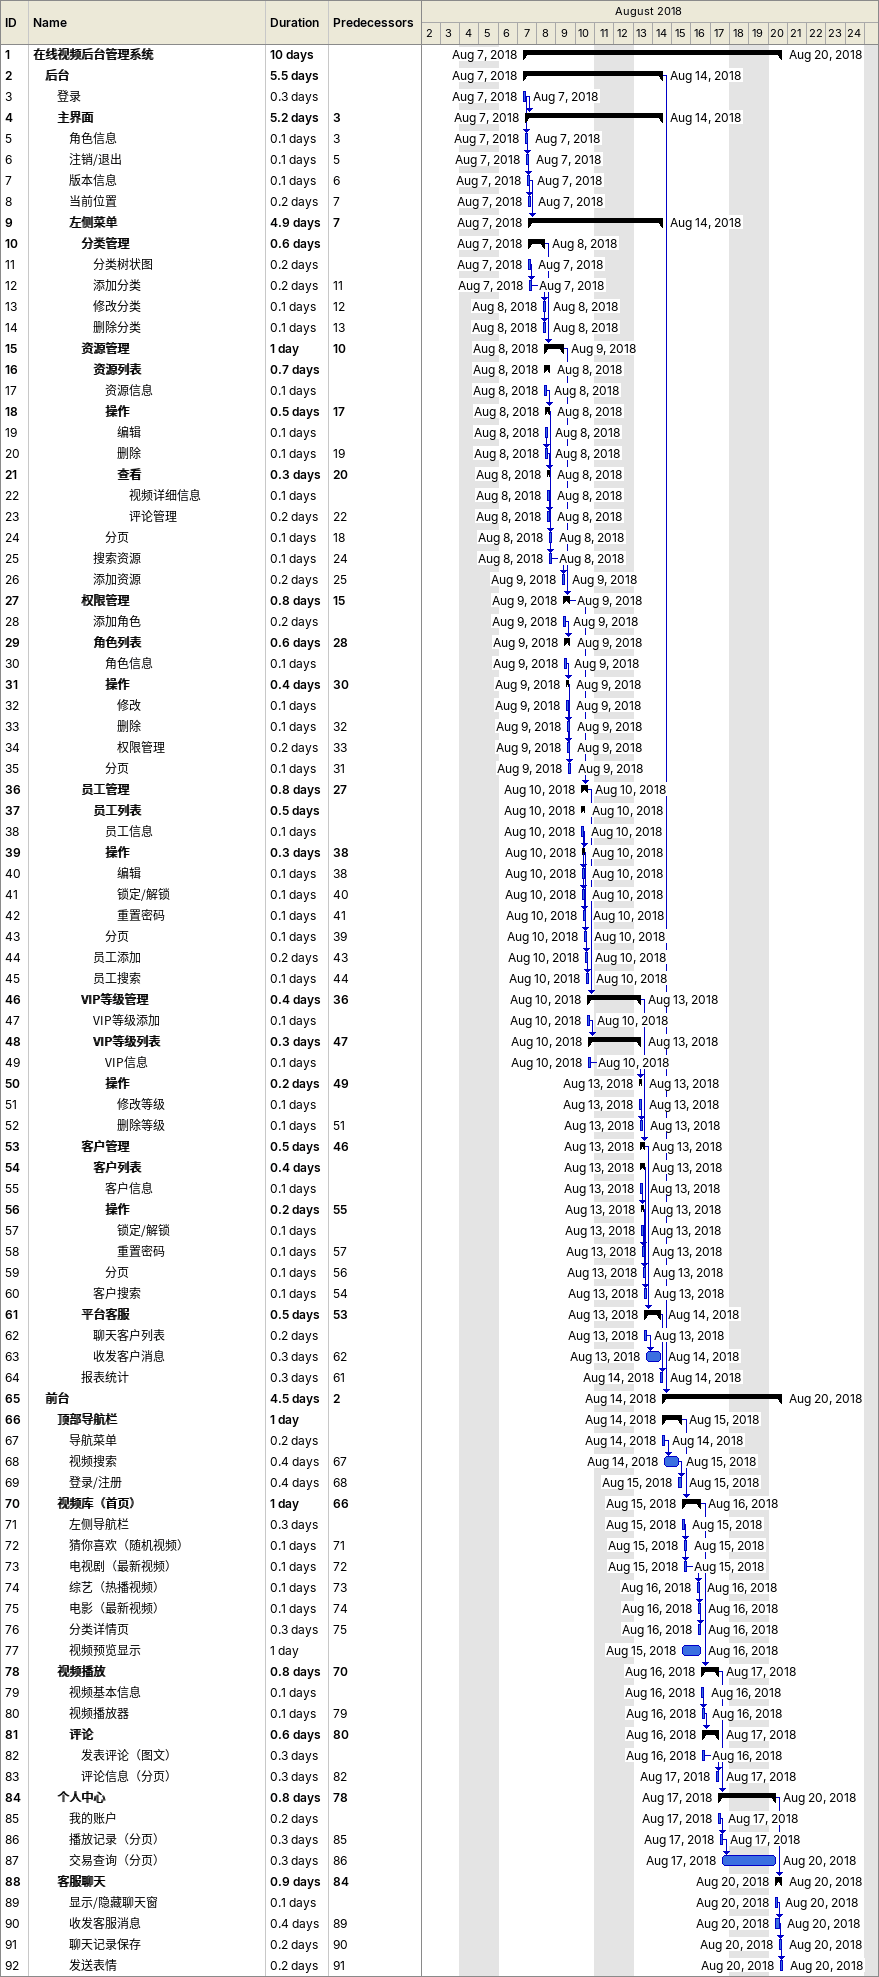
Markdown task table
| ID | Level | Task | Duration | Start | Finish | Predecessors |
|---|---|---|---|---|---|---|
| 1 | 1 | **在线视频后台管理系统** | 10d | 2018-08-07 | 2018-08-20 |  |
| 2 | 2 | **后台** | 5.5d | 2018-08-07 | 2018-08-14 |  |
| 3 | 3 | 登录 | 0.3d | 2018-08-07 | 2018-08-07 |  |
| 4 | 3 | **主界面** | 5.2d | 2018-08-07 | 2018-08-14 | 3 |
| 5 | 4 | 角色信息 | 0.1d | 2018-08-07 | 2018-08-07 | 3 |
| 6 | 4 | 注销/退出 | 0.1d | 2018-08-07 | 2018-08-07 | 5 |
| 7 | 4 | 版本信息 | 0.1d | 2018-08-07 | 2018-08-07 | 6 |
| 8 | 4 | 当前位置 | 0.2d | 2018-08-07 | 2018-08-07 | 7 |
| 9 | 4 | **左侧菜单** | 4.9d | 2018-08-07 | 2018-08-14 | 7 |
| 10 | 5 | **分类管理** | 0.6d | 2018-08-07 | 2018-08-08 |  |
| 11 | 6 | 分类树状图 | 0.2d | 2018-08-07 | 2018-08-07 |  |
| 12 | 6 | 添加分类 | 0.2d | 2018-08-07 | 2018-08-07 | 11 |
| 13 | 6 | 修改分类 | 0.1d | 2018-08-08 | 2018-08-08 | 12 |
| 14 | 6 | 删除分类 | 0.1d | 2018-08-08 | 2018-08-08 | 13 |
| 15 | 5 | **资源管理** | 1d | 2018-08-08 | 2018-08-09 | 10 |
| 16 | 6 | **资源列表** | 0.7d | 2018-08-08 | 2018-08-08 |  |
| 17 | 7 | 资源信息 | 0.1d | 2018-08-08 | 2018-08-08 |  |
| 18 | 7 | **操作** | 0.5d | 2018-08-08 | 2018-08-08 | 17 |
| 19 | 8 | 编辑 | 0.1d | 2018-08-08 | 2018-08-08 |  |
| 20 | 8 | 删除 | 0.1d | 2018-08-08 | 2018-08-08 | 19 |
| 21 | 8 | **查看** | 0.3d | 2018-08-08 | 2018-08-08 | 20 |
| 22 | 9 | 视频详细信息 | 0.1d | 2018-08-08 | 2018-08-08 |  |
| 23 | 9 | 评论管理 | 0.2d | 2018-08-08 | 2018-08-08 | 22 |
| 24 | 7 | 分页 | 0.1d | 2018-08-08 | 2018-08-08 | 18 |
| 25 | 6 | 搜索资源 | 0.1d | 2018-08-08 | 2018-08-08 | 24 |
| 26 | 6 | 添加资源 | 0.2d | 2018-08-09 | 2018-08-09 | 25 |
| 27 | 5 | **权限管理** | 0.8d | 2018-08-09 | 2018-08-09 | 15 |
| 28 | 6 | 添加角色 | 0.2d | 2018-08-09 | 2018-08-09 |  |
| 29 | 6 | **角色列表** | 0.6d | 2018-08-09 | 2018-08-09 | 28 |
| 30 | 7 | 角色信息 | 0.1d | 2018-08-09 | 2018-08-09 |  |
| 31 | 7 | **操作** | 0.4d | 2018-08-09 | 2018-08-09 | 30 |
| 32 | 8 | 修改 | 0.1d | 2018-08-09 | 2018-08-09 |  |
| 33 | 8 | 删除 | 0.1d | 2018-08-09 | 2018-08-09 | 32 |
| 34 | 8 | 权限管理 | 0.2d | 2018-08-09 | 2018-08-09 | 33 |
| 35 | 7 | 分页 | 0.1d | 2018-08-09 | 2018-08-09 | 31 |
| 36 | 5 | **员工管理** | 0.8d | 2018-08-10 | 2018-08-10 | 27 |
| 37 | 6 | **员工列表** | 0.5d | 2018-08-10 | 2018-08-10 |  |
| 38 | 7 | 员工信息 | 0.1d | 2018-08-10 | 2018-08-10 |  |
| 39 | 7 | **操作** | 0.3d | 2018-08-10 | 2018-08-10 | 38 |
| 40 | 8 | 编辑 | 0.1d | 2018-08-10 | 2018-08-10 | 38 |
| 41 | 8 | 锁定/解锁 | 0.1d | 2018-08-10 | 2018-08-10 | 40 |
| 42 | 8 | 重置密码 | 0.1d | 2018-08-10 | 2018-08-10 | 41 |
| 43 | 7 | 分页 | 0.1d | 2018-08-10 | 2018-08-10 | 39 |
| 44 | 6 | 员工添加 | 0.2d | 2018-08-10 | 2018-08-10 | 43 |
| 45 | 6 | 员工搜索 | 0.1d | 2018-08-10 | 2018-08-10 | 44 |
| 46 | 5 | **VIP等级管理** | 0.4d | 2018-08-10 | 2018-08-13 | 36 |
| 47 | 6 | VIP等级添加 | 0.1d | 2018-08-10 | 2018-08-10 |  |
| 48 | 6 | **VIP等级列表** | 0.3d | 2018-08-10 | 2018-08-13 | 47 |
| 49 | 7 | VIP信息 | 0.1d | 2018-08-10 | 2018-08-10 |  |
| 50 | 7 | **操作** | 0.2d | 2018-08-13 | 2018-08-13 | 49 |
| 51 | 8 | 修改等级 | 0.1d | 2018-08-13 | 2018-08-13 |  |
| 52 | 8 | 删除等级 | 0.1d | 2018-08-13 | 2018-08-13 | 51 |
| 53 | 5 | **客户管理** | 0.5d | 2018-08-13 | 2018-08-13 | 46 |
| 54 | 6 | **客户列表** | 0.4d | 2018-08-13 | 2018-08-13 |  |
| 55 | 7 | 客户信息 | 0.1d | 2018-08-13 | 2018-08-13 |  |
| 56 | 7 | **操作** | 0.2d | 2018-08-13 | 2018-08-13 | 55 |
| 57 | 8 | 锁定/解锁 | 0.1d | 2018-08-13 | 2018-08-13 |  |
| 58 | 8 | 重置密码 | 0.1d | 2018-08-13 | 2018-08-13 | 57 |
| 59 | 7 | 分页 | 0.1d | 2018-08-13 | 2018-08-13 | 56 |
| 60 | 6 | 客户搜索 | 0.1d | 2018-08-13 | 2018-08-13 | 54 |
| 61 | 5 | **平台客服** | 0.5d | 2018-08-13 | 2018-08-14 | 53 |
| 62 | 6 | 聊天客户列表 | 0.2d | 2018-08-13 | 2018-08-13 |  |
| 63 | 6 | 收发客户消息 | 0.3d | 2018-08-13 | 2018-08-14 | 62 |
| 64 | 5 | 报表统计 | 0.3d | 2018-08-14 | 2018-08-14 | 61 |
| 65 | 2 | **前台** | 4.5d | 2018-08-14 | 2018-08-20 | 2 |
| 66 | 3 | **顶部导航栏** | 1d | 2018-08-14 | 2018-08-15 |  |
| 67 | 4 | 导航菜单 | 0.2d | 2018-08-14 | 2018-08-14 |  |
| 68 | 4 | 视频搜索 | 0.4d | 2018-08-14 | 2018-08-15 | 67 |
| 69 | 4 | 登录/注册 | 0.4d | 2018-08-15 | 2018-08-15 | 68 |
| 70 | 3 | **视频库（首页）** | 1d | 2018-08-15 | 2018-08-16 | 66 |
| 71 | 4 | 左侧导航栏 | 0.3d | 2018-08-15 | 2018-08-15 |  |
| 72 | 4 | 猜你喜欢（随机视频） | 0.1d | 2018-08-15 | 2018-08-15 | 71 |
| 73 | 4 | 电视剧（最新视频） | 0.1d | 2018-08-15 | 2018-08-15 | 72 |
| 74 | 4 | 综艺（热播视频） | 0.1d | 2018-08-16 | 2018-08-16 | 73 |
| 75 | 4 | 电影（最新视频） | 0.1d | 2018-08-16 | 2018-08-16 | 74 |
| 76 | 4 | 分类详情页 | 0.3d | 2018-08-16 | 2018-08-16 | 75 |
| 77 | 4 | 视频预览显示 | 1d | 2018-08-15 | 2018-08-16 |  |
| 78 | 3 | **视频播放** | 0.8d | 2018-08-16 | 2018-08-17 | 70 |
| 79 | 4 | 视频基本信息 | 0.1d | 2018-08-16 | 2018-08-16 |  |
| 80 | 4 | 视频播放器 | 0.1d | 2018-08-16 | 2018-08-16 | 79 |
| 81 | 4 | **评论** | 0.6d | 2018-08-16 | 2018-08-17 | 80 |
| 82 | 5 | 发表评论（图文） | 0.3d | 2018-08-16 | 2018-08-16 |  |
| 83 | 5 | 评论信息（分页） | 0.3d | 2018-08-17 | 2018-08-17 | 82 |
| 84 | 3 | **个人中心** | 0.8d | 2018-08-17 | 2018-08-20 | 78 |
| 85 | 4 | 我的账户 | 0.2d | 2018-08-17 | 2018-08-17 |  |
| 86 | 4 | 播放记录（分页） | 0.3d | 2018-08-17 | 2018-08-17 | 85 |
| 87 | 4 | 交易查询（分页） | 0.3d | 2018-08-17 | 2018-08-20 | 86 |
| 88 | 3 | **客服聊天** | 0.9d | 2018-08-20 | 2018-08-20 | 84 |
| 89 | 4 | 显示/隐藏聊天窗 | 0.1d | 2018-08-20 | 2018-08-20 |  |
| 90 | 4 | 收发客服消息 | 0.4d | 2018-08-20 | 2018-08-20 | 89 |
| 91 | 4 | 聊天记录保存 | 0.2d | 2018-08-20 | 2018-08-20 | 90 |
| 92 | 4 | 发送表情 | 0.2d | 2018-08-20 | 2018-08-20 | 91 |
